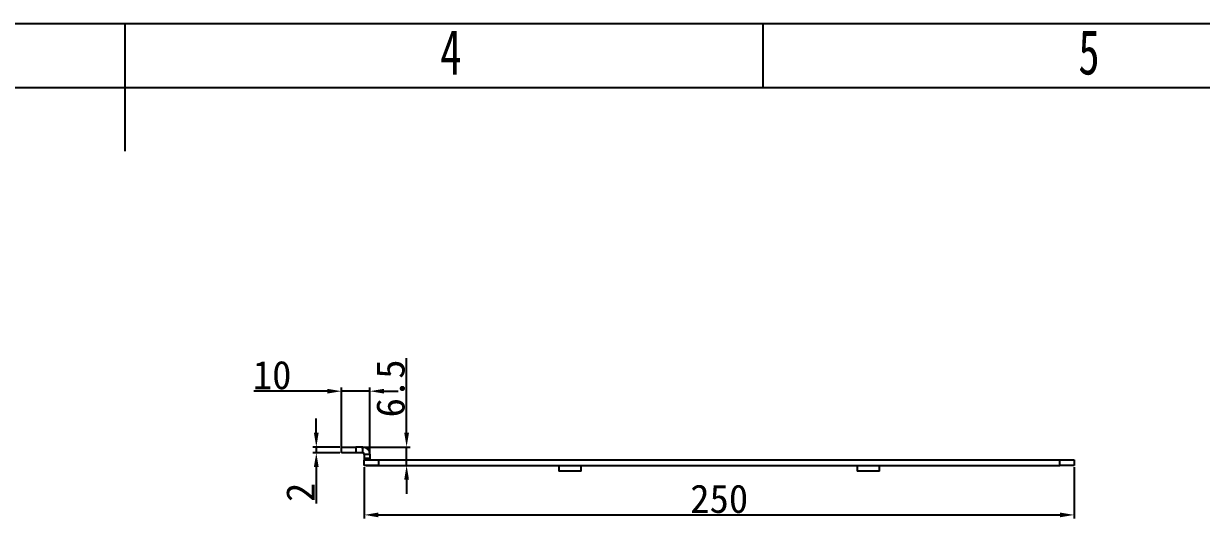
# Model space of a CAD drawing. Header units: millimetres. Extents: x -14348 to 6039, y -1826 to 2921.
# Drawn here: x 2874.1 to 3288.9, y 2737 to 2911.3 of the extents above; entities that cross this region are included whole.
import ezdxf

# ---------------------------------------------------------------- set-up
doc = ezdxf.new("R2010")
doc.units = ezdxf.units.MM
doc.layers.add('图框', color=7, linetype='Continuous')
doc.layers.add('标注', color=3, linetype='Continuous')
doc.styles.add('SLDTEXTSTYLE5', font='TXT', dxfattribs={"width": 0.7})
doc.dimstyles.new('ISO-25', dxfattribs={"dimtxt": 10, "dimasz": 5, "dimexe": 1.25, "dimexo": 0.625, "dimtad": 1, "dimdsep": 46, "dimtxsty": 'Standard', "dimcen": 2.5, "dimadec": 0, "dimazin": 0, "dimtfac": 1, "dimtmove": 0, "dimatfit": 3, "dimfxl": 1, "dimarcsym": 0})

# ---------------------------------------------------------------- blocks, each defined once
blk = doc.blocks.new('*D10')
at = {"layer": 'Defpoints', "color": 0, "transparency": 16777216}
for p in [(2977.18, 2760.14), (2986.06, 2762.14), (2986.06, 2760.14)]:
    blk.add_point(p, dxfattribs=at)
at = {"layer": '标注', "color": 0, "lineweight": -2, "transparency": 16777216}
for p, q in [((2977.18, 2767.14), (2977.18, 2772.14)), ((2985.44, 2762.14), (2975.93, 2762.14)), ((2985.44, 2760.14), (2975.93, 2760.14)), ((2977.18, 2762.14), (2977.18, 2760.14)), ((2977.18, 2755.14), (2977.18, 2742.22))]:
    blk.add_line(p, q, dxfattribs=at)
at = {"layer": '标注', "color": 0, "transparency": 16777216}
for points in [[(2976.34, 2767.14), (2978.01, 2767.14), (2977.18, 2762.14)], [(2976.34, 2755.14), (2978.01, 2755.14), (2977.18, 2760.14)]]:
    blk.add_solid(points, dxfattribs=at)
at = {"layer": '标注', "color": 0, "transparency": 16777216, "insert": (2971.55, 2746.18), "char_height": 10, "attachment_point": 5, "rotation": 90}
blk.add_mtext('2', dxfattribs=at)
blk = doc.blocks.new('*D11')
at = {"layer": 'Defpoints', "color": 0, "transparency": 16777216}
for p in [(2996.06, 2781.8), (2986.06, 2761.14), (2996.06, 2758.89)]:
    blk.add_point(p, dxfattribs=at)
at = {"layer": '标注', "color": 0, "lineweight": -2, "transparency": 16777216}
for p, q in [((2981.06, 2781.8), (2955.16, 2781.8)), ((2986.06, 2761.77), (2986.06, 2783.05)), ((2996.06, 2781.8), (2986.06, 2781.8)), ((2996.06, 2759.52), (2996.06, 2783.05)), ((3001.06, 2781.8), (3006.06, 2781.8))]:
    blk.add_line(p, q, dxfattribs=at)
at = {"layer": '标注', "color": 0, "transparency": 16777216}
for points in [[(2981.06, 2782.64), (2981.06, 2780.97), (2986.06, 2781.8)], [(3001.06, 2782.64), (3001.06, 2780.97), (2996.06, 2781.8)]]:
    blk.add_solid(points, dxfattribs=at)
at = {"layer": '标注', "color": 0, "transparency": 16777216, "insert": (2961.62, 2787.43), "char_height": 10, "attachment_point": 5}
blk.add_mtext('10', dxfattribs=at)
blk = doc.blocks.new('*D12')
at = {"layer": 'Defpoints', "color": 0, "transparency": 16777216}
for p in [(2992.31, 2762.14), (3008.98, 2762.14), (2994.06, 2755.64)]:
    blk.add_point(p, dxfattribs=at)
at = {"layer": '标注', "color": 0, "lineweight": -2, "transparency": 16777216}
for p, q in [((3008.98, 2767.14), (3008.98, 2793.39)), ((2992.94, 2762.14), (3010.23, 2762.14)), ((3008.98, 2755.64), (3008.98, 2762.14)), ((2994.69, 2755.64), (3010.23, 2755.64)), ((3008.98, 2750.64), (3008.98, 2745.64))]:
    blk.add_line(p, q, dxfattribs=at)
at = {"layer": '标注', "color": 0, "transparency": 16777216}
for points in [[(3008.14, 2767.14), (3009.81, 2767.14), (3008.98, 2762.14)], [(3008.14, 2750.64), (3009.81, 2750.64), (3008.98, 2755.64)]]:
    blk.add_solid(points, dxfattribs=at)
at = {"layer": '标注', "color": 0, "transparency": 16777216, "insert": (3003.35, 2782.77), "char_height": 10, "attachment_point": 5, "rotation": 90}
blk.add_mtext('6.5', dxfattribs=at)
blk = doc.blocks.new('*D13')
at = {"layer": 'Defpoints', "color": 0, "transparency": 16777216}
for p in [(2994.06, 2755.64), (3244.06, 2755.64), (3244.06, 2738.23)]:
    blk.add_point(p, dxfattribs=at)
at = {"layer": '标注', "color": 0, "lineweight": -2, "transparency": 16777216}
for p, q in [((2994.06, 2755.02), (2994.06, 2736.98)), ((3244.06, 2755.02), (3244.06, 2736.98)), ((2999.06, 2738.23), (3239.06, 2738.23))]:
    blk.add_line(p, q, dxfattribs=at)
at = {"layer": '标注', "color": 0, "transparency": 16777216}
for points in [[(2999.06, 2739.06), (2999.06, 2737.39), (2994.06, 2738.23)], [(3239.06, 2739.06), (3239.06, 2737.39), (3244.06, 2738.23)]]:
    blk.add_solid(points, dxfattribs=at)
at = {"layer": '标注', "color": 0, "transparency": 16777216, "insert": (3119.06, 2743.85), "char_height": 10, "attachment_point": 5}
blk.add_mtext('250', dxfattribs=at)

msp = doc.modelspace()

# ---------------------------------------------------------------- linework, layer by layer
at = {"color": 7, "linetype": 'Continuous', "lineweight": 25}
for p, q in [((2986.061, 2760.141), (2986.061, 2762.141)), ((2986.061, 2762.141), (2991.061, 2762.141)), ((2991.061, 2760.141), (2986.061, 2760.141)), ((2991.061, 2762.141), (2991.061, 2760.141)), ((2993.561, 2762.141), (2991.061, 2762.141)), ((2993.561, 2760.141), (2991.061, 2760.141)), ((2993.561, 2760.141), (2993.561, 2762.141)), ((2994.061, 2759.641), (2996.061, 2759.641)), ((2994.061, 2759.641), (2994.061, 2758.141)), ((2996.061, 2759.641), (2996.061, 2758.141)), ((2996.061, 2758.141), (2994.061, 2758.141)), ((2994.061, 2755.641), (2994.061, 2757.641)), ((2994.061, 2757.641), (2999.061, 2757.641)), ((2999.061, 2755.641), (2994.061, 2755.641)), ((2999.061, 2757.641), (2999.061, 2755.641)), ((2999.061, 2757.641), (3239.061, 2757.641)), ((2999.061, 2755.641), (3239.061, 2755.641)), ((3062.626, 2755.641), (3062.626, 2753.641)), ((3070.496, 2753.641), (3070.496, 2755.641)), ((3167.626, 2755.641), (3167.626, 2753.641)), ((3175.496, 2753.641), (3175.496, 2755.641)), ((3239.061, 2755.641), (3239.061, 2757.641)), ((3239.061, 2757.641), (3244.061, 2757.641)), ((3244.061, 2755.641), (3239.061, 2755.641)), ((3244.061, 2757.641), (3244.061, 2755.641)), ((3070.496, 2753.641), (3062.626, 2753.641)), ((3175.496, 2753.641), (3167.626, 2753.641))]:
    msp.add_line(p, q, dxfattribs=at)
at = {"color": 7, "linetype": 'Continuous', "lineweight": 25, "flags": 128}
msp.add_lwpolyline([(2994.061, 2758.141), (2994.109, 2757.653), (2994.111, 2757.641)], dxfattribs=at)
at = {"color": 7, "linetype": 'Continuous', "lineweight": 25}
for centre, radius, start, end in [((2993.561, 2759.641), 2.5, 0, 90), ((2993.561, 2759.641), 0.5, 0, 90), ((2996.561, 2758.141), 0.5, 180, 270)]:
    msp.add_arc(centre, radius, start, end, dxfattribs=at)
at = {"layer": '图框'}
for p, q in [((2197.389, 2911.29), (3532.22, 2911.29)), ((3134.468, 2911.29), (3134.468, 2888.818))]:
    msp.add_line(p, q, dxfattribs=at)
at = {"layer": '图框', "lineweight": 25}
msp.add_line((2909.748, 2911.29), (2909.748, 2866.346), dxfattribs=at)
at = {"layer": '图框', "linetype": 'Continuous', "lineweight": 25}
msp.add_line((2309.748, 2888.818), (3509.748, 2888.818), dxfattribs=at)

# ---------------------------------------------------------------- texts
at = {"layer": '图框', "char_height": 15.73, "attachment_point": 2, "style": 'SLDTEXTSTYLE5'}
for s, insert in [('4', (3024.555, 2909.07)), ('5', (3249.274, 2909.07))]:
    msp.add_mtext(s, dxfattribs=dict(at, insert=insert))

# ---------------------------------------------------------------- dimensions: what is measured, and where the dimension line sits
at = {"layer": '标注'}
dim = msp.add_linear_dim(base=(2996.061, 2781.805), p1=(2986.061, 2761.141), p2=(2996.061, 2758.891), dimstyle='ISO-25', dxfattribs=at)
dim.commit()
dim.dimension.update_dxf_attribs({"geometry": '*D11', "text_midpoint": (2961.616, 2781.805), "dimtype": 160})
for base, p1, p2, picture, middle in [((3008.975, 2762.141), (2994.061, 2755.641), (2992.311, 2762.141), '*D12', (3003.35, 2782.766)), ((2977.177, 2760.141), (2986.061, 2762.141), (2986.061, 2760.141), '*D10', (2971.552, 2746.182))]:
    dim = msp.add_linear_dim(base=base, p1=p1, p2=p2, angle=90, dimstyle='ISO-25', dxfattribs=at)
    dim.commit()
    dim.dimension.update_dxf_attribs({"geometry": picture, "text_midpoint": middle})
dim = msp.add_linear_dim(base=(3244.061, 2738.228), p1=(2994.061, 2755.641), p2=(3244.061, 2755.641), dimstyle='ISO-25', dxfattribs=at)
dim.commit()
dim.dimension.update_dxf_attribs({"geometry": '*D13', "text_midpoint": (3119.061, 2743.853)})

doc.saveas('drawing.dxf')
